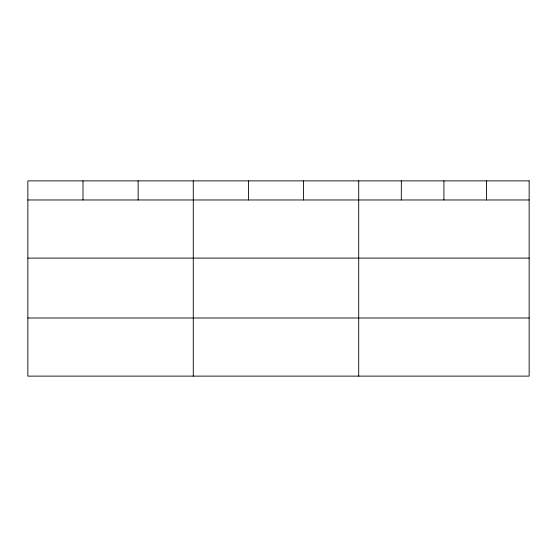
<?xml version="1.0" encoding="UTF-8"?>
<svg xmlns="http://www.w3.org/2000/svg" width="557" height="557" viewBox="0 0 557 557"><rect width="100%" height="100%" fill="white"/><g stroke="black" fill="none" stroke-linecap="round" stroke-linejoin="round"><path stroke-width="0.84" d="M27.85 199.97L529.15 199.97M27.85 258.1L529.15 258.1M27.85 317.991L529.15 317.991M486.539 180.872L486.539 199.97M443.929 180.872L443.929 199.97M401.319 180.872L401.319 199.97M358.708 180.872L358.708 376.128M303.565 180.872L303.565 199.97M248.422 180.872L248.422 199.97M193.279 180.872L193.279 376.128M138.136 180.872L138.136 199.97M82.993 180.872L82.993 199.97M529.15 180.872L27.85 180.872L27.85 376.128L529.15 376.128L529.15 180.872"/></g></svg>
